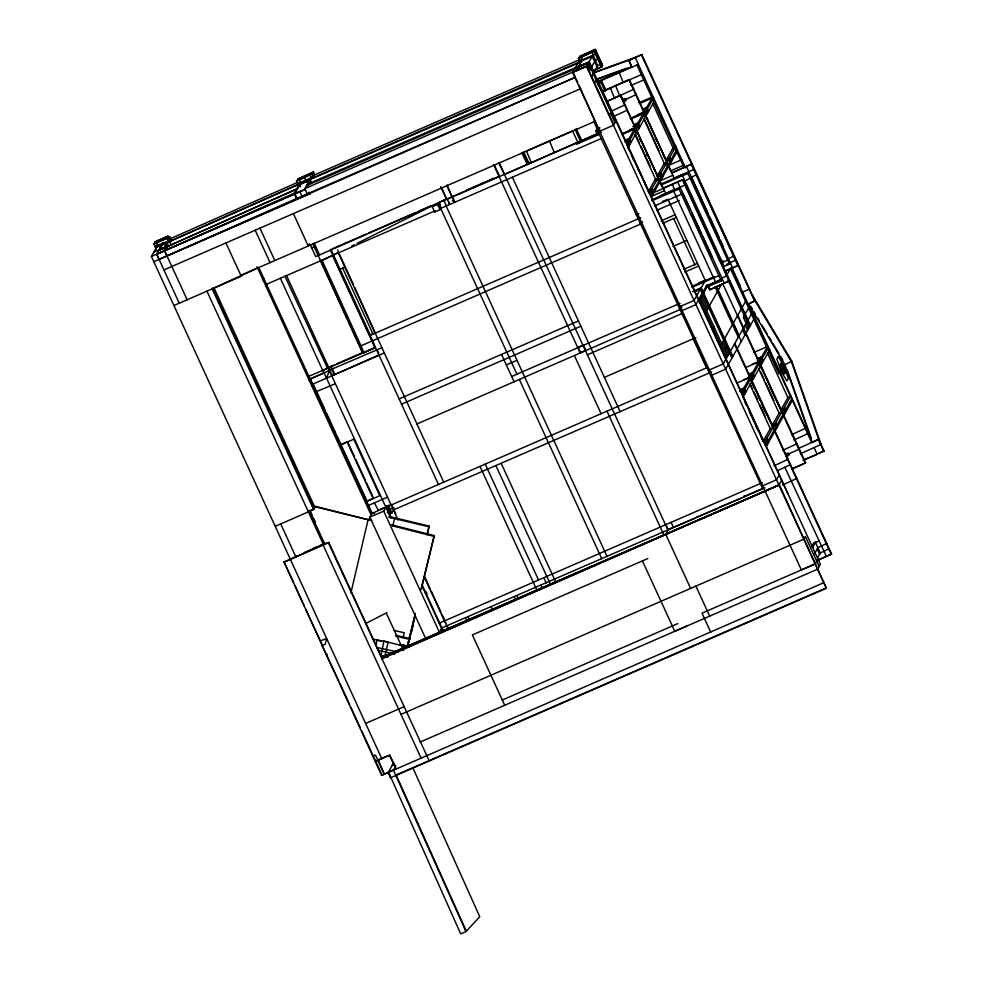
<?xml version="1.0" encoding="UTF-8"?>
<svg xmlns="http://www.w3.org/2000/svg" width="983" height="983" viewBox="0 0 983 983"><rect width="100%" height="100%" fill="white"/><g stroke="black" fill="none" stroke-linecap="round" stroke-linejoin="round"><path stroke-width="1.47" d="M384.771 656.239L388.138 642.169M371.562 512.708L374.609 512.991M392.819 525.979L394.502 518.582M403.276 637.045L404.234 632.794L393.913 630.324M427.101 534.174L429.19 526.052L389.354 516.53M427.187 534.875L429.19 526.052M409.641 637.684L409.026 640.412L409.813 639.011M409.407 639.736L410.022 637.009L407.122 646.138L401.113 644.946L407.122 646.138L407.527 645.413L415.268 613.306M350.919 592.872L368.109 519.7L368.527 518.975L371.033 519.614M375.948 645.045L377.128 640.179L386.774 641.727M420.982 589.616L434.24 535.6L391.308 524.738M407.601 646.077L414.789 616.341M421.461 588.584L434.24 535.6M407.687 646.74L415.17 615.677M411.459 632.044L413.13 625.09M326.503 378.148L329.661 370.075M307.384 184.46L310.37 180.454L311.365 182.641M161.568 249.129L167.073 246.389L164.53 250.776L156.727 254.241L179.238 303.206M166.705 246.942L158.865 250.346L296.706 188.871M300.601 186.782L299.373 184.165L297.149 189.4M168.634 240.122L164.431 247.532L167.073 242.776L299.41 184.14M159.16 249.829L167.036 246.315L164.579 250.677L294.236 193.233L300.442 182.31M156.039 249.473L153.913 243.698L169.74 236.817L171.546 240.749M156.555 242.555L157.464 245.701M155.13 246.328L170.673 240.024L169.74 236.817M382.399 757.672L381.809 758.716L151.394 256.428L157.759 245.185M163.031 242.887L156.666 254.13L159.111 259.365L575.374 77.301L572.942 72.029L586.79 66.008L613.797 124.743M162.76 243.465L156.727 254.241L299.827 191.525L302.383 197.079M159.553 249.657L162.22 244.951M167.098 237.96L168.032 241.167M164.407 247.483L168.339 240.651M296.497 181.007L312.619 173.61L313.528 176.756L297.714 183.637L296.497 181.007L312.619 173.61M299.434 179.336L300.343 182.494M309.952 179.557L310.223 180.159L299.815 184.693L294.679 193.762L305.099 189.227M304.705 177.038L305.615 180.196M304.976 181.327L305.91 179.668M309.977 174.753L310.886 177.898M294.691 193.774L296.927 198.247M313.356 172.295L314.56 174.925L313.356 172.295L297.53 179.176L313.651 171.779M304.914 188.822L311.93 176.068M310.1 180.381L306.745 186.315L306.463 185.726L588.436 63.096L615.444 121.831M153.815 261.687L307.654 194.781L309.08 192.263L310.087 194.437M263.297 280.487L264.12 279.037M265.717 285.746L266.54 284.296L332.93 255.42M309.51 243.833L308.269 246.02L293.376 213.618M363.071 352.811L375.432 347.404L362.752 353.376L320.593 260.79M321.994 260.176L364.152 352.762L364.791 351.631M320.36 261.195L338.619 252.398L333.04 255.224M339.393 270.374L340.032 269.244L345.303 266.946L339.221 253.725M345.303 266.946L344.038 267.499M309.043 376.28L375.322 347.613L330.509 250.161L330.927 249.436L370.247 334.97L369.608 336.088M309.313 380.556L310.247 378.91L329.366 370.591M311.734 385.815L312.668 384.169L384.328 352.995M322.768 370.468L327.499 368.256L284.996 276.272M310.137 379.106L324.083 372.889M328.039 368.17L333.888 365.074M330.055 367.298L330.472 366.561L334.097 374.449M316.587 391.529L335.4 383.739M330.669 367.028L331.087 366.29L334.712 374.179M331.775 375.85L379.352 354.765M334.417 374.707L335.006 373.663M494.093 164.542L499.438 176.154L438.578 202.621L440.998 207.88L439.942 209.735L434.67 212.033L432.25 206.774L432.889 205.644M432.25 206.774L437.521 204.476L438.172 203.346M434.67 212.033L435.432 210.694L338.324 252.926L443.726 482.161M359.913 346.311L640.498 224.136M443.444 201.06L443.849 200.323L446.27 205.582M310.259 244.755L315.715 256.6L447.142 198.898L449.563 204.157M446.098 205.889L607.076 556.501M362.752 353.376L363.391 352.246L336.702 363.857M375.223 333.188L354.752 287.491M452.119 197.128L447.081 184.988M449.391 204.464L448.801 201.699M452.389 200.667L454.662 202.166M275.965 525.266L275.437 526.2L313.663 509.575L314.904 507.388L214.061 288.08M492.409 179.213L492.999 178.169M308.392 511.86L309.215 510.41L324.329 543.267M824.258 582.477L381.625 775.366L284.013 561.895L328.777 542.432L382.473 659.212M498.959 162.969L504.5 174.347M296.227 556.034L295.822 556.771L280.708 523.902M595.489 54.139L579.675 61.007L578.471 58.378L594.58 50.981L601.829 66.758L593.621 70.715M581.395 56.719L582.305 59.865L578.704 66.23M817.954 559.057L815.202 563.935L801.366 569.943L572.647 72.545L579.491 60.455M576.247 70.592L578.409 66.758M527.33 164.419L521.875 153.004M504.291 174.593L597.713 133.418M591.938 52.124L597.689 65.8L591.619 76.527M531.287 162.699L526.446 151.001L572.573 130.936L577.721 142.105L576.48 144.292L597.811 135.015L598.758 133.356M578.471 58.378L594.58 50.981M595.317 49.678L602.567 65.443L595.317 49.678L579.503 56.547L595.612 49.15M572.647 72.545L586.495 66.525L592.86 55.281M589.21 71.267L595.268 60.541L598.205 58.869M283.718 562.423L328.777 542.432M600.625 64.128L597.689 65.8M554.351 152.66L549.509 140.974M594.457 82.683L596.62 78.837M597.05 82.916L597.787 81.614L631.909 66.77L596.189 79.734M597.897 84.931L600.429 80.459M598.463 85.681L601.449 80.409L605.897 90.08M373.479 498.074L366.598 501.453L379.782 495.727L353.794 439.204L340.609 444.943L346.176 442.117M579.122 143.149L580.351 140.962L575.018 129.351M610.32 87.905L614.461 98.079L633.875 89.244M619.118 72.337L623.271 82.523M371.648 512.303L371.242 513.015L374.154 513.716M425.59 638.323L369.878 517.169L372.348 512.807M631.614 67.299L628.887 60.196L641.813 54.581L755.018 300.798L791.475 361.842L818.679 439.254L824.061 450.976L803.123 460.474M615.591 85.607L619.732 95.793M378.283 510.226L374.363 502.866M380.618 509.599L381.22 508.555M597.811 135.015L595.907 130.874L597.148 128.687L599.777 127.544M628.592 60.725L641.813 54.581M369.878 517.169L383.726 511.148L386.196 506.786L391.467 504.5M609.349 115.085L611.819 110.723L820.375 564.316L817.61 569.194L420.036 742.091M620.629 95.154L606.486 101.691L620.629 95.154L663.07 188.625M602.001 91.91L629.427 79.586L671.88 173.069L691.725 164.038L672.175 172.541M612.225 111.62L588.952 62.175L575.116 68.183M388.31 512.573L390.165 509.305L394.122 507.584M616.255 120.381L613.503 125.259L599.655 131.28L578.864 84.894M625.065 104.812L610.934 111.362M627.486 110.071L613.343 116.608M636.296 94.503L623.578 100.426A1.339 1.302 29.5 0 1 624.918 98.595A1.339 1.302 29.5 0 1 625.876 100.684A1.339 1.302 29.5 0 1 623.578 100.426M626.65 142.965L635.153 127.925L621.317 133.946M626.957 144.808L653.67 97.587M628.162 147.438L654.58 100.733M637.955 168.314L638.901 171.546M365.995 623.382L386.86 612.679M647.846 154.343L644.909 156.014M656.644 138.775L653.72 140.446M765.093 491.045L384.783 656.054L381.76 658.843L778.929 485.049L781.682 480.171M658.119 177.874L655.489 179.017L648.227 191.832L650.869 190.69L652.687 194.634M666.929 162.306L664.287 163.448L657.037 176.276L659.679 175.121L661.485 179.066M675.739 146.737L673.097 147.892L665.847 160.708L668.477 159.565L670.295 163.497M649.321 193.442L676.034 146.221M425.528 593.523L426.425 591.95M650.525 196.072L676.943 149.367M426.438 594.31L427.027 593.265M651.422 196.858L659.937 181.818M660.232 181.29L668.747 166.25M669.042 165.722L677.545 150.682M577.795 347.736L582.034 345.488M672.372 184.19L674.498 189.965M585.782 350.169L580.203 352.983L493.798 165.058M677.643 181.892L724.176 283.104M686.453 166.336L732.691 268.064L738.258 265.25L724.901 271.455M674.793 189.449L673.748 191.28L715.452 281.974M683.59 173.88L682.558 175.711L724.262 266.405L729.533 264.12L730.271 262.805M653.376 192.84L682.915 179.606L750.127 325.889M652.245 200.63L679.032 188.982L680.064 187.151M661.055 185.062L687.83 173.413L688.874 171.583M685.335 184.865L651.643 199.905M694.145 169.297L660.453 184.337M682.177 192.938L681.44 194.241L654.666 205.889M439.18 623.197L762.501 482.604M696.554 174.556L684.979 180.97M383.726 511.148L439.426 632.302L441.895 627.94L447.167 625.643L448.432 628.407M373.159 755.78L375.494 755.165L384.255 774.223L378.209 759.896L388.445 755.448M447.167 625.643L764.909 487.851M375.875 760.523L375.273 761.567L389.415 755.411L396.051 768.694L381.625 775.366M377.914 760.412L378.504 759.367M393.63 762.845L388.162 772.527L390.57 777.786L826.384 588.252L779.224 484.533M395.903 765.868L393.458 770.168L465.967 931.552L460.695 933.85L388.457 771.999M390.57 777.786L389.096 773.4M694.367 265.336L694.809 264.55L673.662 218.545M681.846 313.589L587.379 354.838M695.645 290.612L695.055 291.656L700.326 289.358L731.917 358.058M705.622 280.008L694.047 300.454L680.211 306.475M698.938 301.351L706.998 287.097L721.276 280.892L722.026 279.577M713.597 277.919L714.334 276.616L691.479 286.557M709.603 289.838L729.46 280.819L709.603 289.838L708.362 287.134M719.605 274.318L718.868 275.633L692.13 287.257M733.982 255.936L728.415 258.75L727.666 260.065L722.394 262.35L723.144 261.048L720.564 262.166M706.605 310.751L708.571 307.286M709.161 306.229L721.682 284.099M726.179 276.149L730.443 268.629L766.482 346.864M727.039 275.559L721.473 278.373L720.772 279.774L706.482 285.979L706.998 287.097M735.849 259.991L726.314 264.525M693.199 338.766L706.568 367.851L372.053 513.335L310.247 378.91M712.601 329.919L714.162 327.179M743.037 291.951L749.624 289.076M721.719 343.608L723.672 340.143M724.274 339.098L746.281 300.184M724.741 350.181L726.695 346.716M735.505 331.148L736.39 329.575M748.567 308.06L743.332 317.3L748.555 328.654M753.703 301.376L748.124 304.189L755.018 300.798M752.4 312.324L723.218 363.907L709.382 369.915M754.821 317.583L725.638 369.166L711.803 375.174M665.909 524.443L668.194 529.911M741.379 392.487L749.882 377.447L737.434 382.866M763.41 360.97L761.53 356.866L758.987 361.363L752.069 364.374M741.76 394.49L768.473 347.257M750.889 378.455L752.142 376.231M742.964 397.107L769.677 349.887M690.619 588.412L665.737 534.273L668.501 529.395M694.809 518.348L668.231 529.505M752.462 418.512L763.324 440.998L765.966 439.843L767.784 443.788M761.26 402.944L772.134 425.43L774.776 424.287L776.582 428.232M770.07 387.388L780.944 409.862L783.574 408.719L785.392 412.663M780.256 372.889L784.889 364.718L791.819 361.24L752.646 295.65M717.873 508.309L696.455 517.23M763.324 440.998L770.291 428.699L772.921 427.556M772.134 425.43L779.089 413.13L781.731 411.988M780.944 409.862L787.899 397.562L790.541 396.419M764.11 443.124L790.836 395.903M765.327 445.754L792.04 398.52M766.224 446.54L774.739 431.5M775.034 430.972L783.537 415.932M783.844 415.404L792.347 400.364M740.949 498.283L719.531 507.203M743.578 497.128L744.463 495.567M779.273 474.912L776.509 479.79L762.661 485.811M788.071 459.344L773.94 465.881M796.881 443.775L782.751 450.325M805.691 428.207L791.548 434.756M790.492 464.603L777.578 470.611M799.302 449.034L786.597 454.957A1.339 1.302 29.5 0 1 787.924 453.126A1.339 1.302 29.5 0 1 788.894 455.215A1.339 1.302 29.5 0 1 786.597 454.957M808.112 433.466L793.969 440.015M799.339 448.064L818.679 439.254L811.786 442.645L731.18 267.315M788.034 493.97L615.96 120.909M796.844 478.402L782.701 484.951M791.512 469.382L805.642 462.833L737.778 315.224M811.602 546.708L813.801 542.813L815.779 541.952L812.646 547.494M814.489 553.785L817.905 547.74L826.764 543.488M817.573 557.852L820.314 552.999L829.185 548.747M826.334 556.304L784.925 467.416M817.623 560.482L831.606 554.007L734.793 343.448M465.967 931.552L479.753 916.734L412.872 767.87M351.619 246.119L354.335 244.767M357.05 243.403L431.783 206.012M255.715 268.875L212.193 288.879L313.663 509.575M504.721 705.266L472.368 634.932L647.834 558.528M677.791 623.603L502.313 700.007M680.187 628.874L674.78 631.307L642.44 560.961M681.084 628.567L686.576 626.097M169.051 239.287L297.358 182.445M158.865 250.333L296.411 189.4M382.055 658.327L666.339 534.211M697.303 520.683L778.929 485.049L384.783 656.054L380.937 655.882L383.874 641.088L409.075 647.465M153.618 244.214L169.445 237.345M314.56 174.925L580.056 59.471M311.181 177.382L313.823 176.227M581.248 61.745L299.545 184.091L299.815 184.693M156.53 247.36L169.74 241.683L171.521 245.566M306.413 182.174L310.37 180.454M153.864 252.066L167.049 246.34M586.79 66.008L304.816 188.625L307.654 194.781M151.394 256.428L305.234 189.522M296.829 198.419L575.362 77.288M593.929 70.198L597.873 68.478M599.2 67.901L601.829 66.758M163.928 269.907L580.609 88.691M597.492 82.13L637.942 64.546M599.397 82.289L600.711 81.724L605.147 91.382M602.296 91.382L629.427 79.586M624.586 81.945L642.378 74.204M644.799 79.463L630.963 85.484L630.447 84.366M240.847 275.338L595.293 121.192M638.925 102.81L652.773 96.789L644.258 111.829L637.34 114.839M173.966 305.504L241.253 276.235L225.943 242.936M639.577 103.522L652.024 98.103L674.67 147.167M311.722 247.925L315.592 246.242M642.649 109.15L646.802 107.344L648.608 111.288M599.483 128.073L596.853 129.215L762.575 488.477L743.873 496.612M643.042 110.293L645.819 109.088L647.625 113.033M595.907 130.874L599.863 129.154M642.747 110.809L645.512 109.617L647.33 113.549M630.115 118.378L643.963 112.357L635.448 127.397L629.919 129.805M466.569 190.124L492.655 178.771M332.242 248.859L365.971 234.2M368.6 233.045L414.74 212.992M418.709 211.259L430.652 206.061M630.767 119.078L643.226 113.672L645.032 117.604M601.387 132.213L446.847 199.414L441.514 187.802M516.935 374.191L440.703 208.396L601.166 138.615M633.838 124.718L637.992 122.912L639.81 126.856M632.855 126.463L637.009 124.657L638.815 128.601M633.937 126.377L636.714 125.173L638.52 129.117M621.956 134.646L634.416 129.228L636.234 133.172M625.028 140.286L629.181 138.48L631 142.424M625.434 141.429L628.198 140.225L630.017 144.157M625.139 141.945L627.904 140.741L629.722 144.685M672.655 148.666L675.296 147.524M672.36 149.195L674.989 148.052L676.808 151.996M663.844 164.235L666.486 163.092M663.55 164.763L666.191 163.62L667.998 167.552M669.251 165.144L681.71 159.738M658.327 174.003L660.957 172.861L662.775 176.805M670.283 171.005L684.131 164.984M655.047 179.803L657.676 178.66M654.739 180.331L657.381 179.176L659.2 183.121M660.441 180.712L672.9 175.293M682.313 174.446L674.289 178.316L629.132 80.115M648.534 191.316L651.164 190.174L652.982 194.118M663.365 188.109L682.915 179.606M651.643 196.281L664.09 190.862M660.244 195.777L665.786 193.368L620.334 95.67M667.064 192.803L673.502 190.002M662.37 201.552L666.523 199.746M636.173 214.749L638.815 213.594M370.247 334.97L375.518 332.672M656.484 210.423L679.327 200.483M640.719 217.734L369.952 335.486L438.455 484.459M639.982 223.018L642.624 221.875M661.24 220.782L675.088 214.761M662.456 223.411L676.292 217.39M328.396 370.628L381.92 347.736M673.023 246.414L686.871 240.393M683.603 269.416L697.451 263.395M684.819 272.045L698.655 266.024M399.123 398.926L578.446 320.95M401.543 404.185L580.867 326.209M506.343 364.926L516.886 360.331M726.498 270.362L731.684 268.101M698.704 283.018L704.233 280.61M692.917 291.398L701.211 287.786L732.802 356.497M693.199 291.668L700.916 288.314L732.507 357.013M706.052 286.065L720.723 279.688M711.631 284.099L715.526 282.404M511.664 376.489L680.039 303.268M679.302 308.551L681.944 307.409M416.964 423.98L679.818 309.67M682.116 310.616L695.952 304.595L707.182 284.579M604.398 377.386L695.829 337.611M314.081 508.85L308.809 511.135L323.911 544.004L304.3 552.532M368.428 505.446L387.548 497.128M380.925 509.083L383.554 507.941M753.728 352.492L767.576 346.471L761.604 357.026L757.451 358.832M387.339 512.598L388.604 512.045M711.631 371.967L393.888 509.759L389.821 514.674L386.491 506.27M322.682 543.402L324.771 542.493L323.21 545.246L421.117 758.188M312.827 548.661L317.03 546.843M319.831 545.626L324.034 543.796L308.92 510.939M757.377 358.672L761.53 356.866M757.77 359.815L760.547 358.611L762.427 362.715M757.475 360.343L760.252 359.139L762.132 363.231M746.232 367.298L758.692 361.879L750.176 376.931L743.259 379.942M748.567 374.24L752.72 372.434L754.612 376.538M748.972 375.383L751.737 374.179L753.617 378.271M748.677 375.911L751.442 374.707L753.322 378.799M739.769 389.809L743.922 388.002L745.802 392.094M740.162 390.951L742.927 389.747L744.807 393.839M739.867 391.467L742.632 390.263L744.512 394.367M780.649 410.39L783.279 409.235L785.098 413.179M771.839 425.958L774.481 424.803L776.287 428.748M800.322 453.814L821.038 444.402L791.819 361.24M804.831 459.344L817.18 454.367L814.157 447.793M818.79 453.274L824.061 450.976M791.807 468.854L805.642 462.833M665.737 534.273L778.929 485.049M365.59 723.451L403.829 706.826M400.966 714.371L803.811 539.188L805.347 536.485L819.146 566.491M818.778 541.043L815.485 542.481L820.314 552.999M817.93 559.954L831.606 554.007M815.202 563.935L702.009 613.159L710.77 632.229M392.156 765.462L394.785 764.307M422.444 763.533L396.149 774.96L466.323 931.171M423.833 762.931L429.104 760.633L328.482 542.96M430.505 760.019L825.278 588.338M164.603 250.751L166.987 255.936L296.694 198.468L294.236 193.233M439.426 632.302L458.103 625.36M593.646 72.521L635.215 57.444L685.52 168.007M593.167 73.16L628.887 60.196L631.307 65.456M596.669 79.095L626.773 68.183M377.103 647.539L398.226 652.085M381.625 641.076L373.27 639.208M399.848 644.565L407.122 646.138L401.224 644.725M388.69 517.193L428.772 526.777M378.369 650.291L394.822 654.236M380.642 655.243L387.621 656.914M395.903 635.264L409.198 638.471M395.436 635.976L408.793 639.196M313.503 506.392L371.869 520.658M392.377 525.844L433.822 536.325M314.277 506.048L368.109 519.7M384.783 656.054L387.634 656.779M750.754 306.389L752.327 309.018M753.887 311.636L755.46 314.265M757.807 318.197L759.38 320.814M761.727 324.759L767.207 333.937M768.78 336.555L771.127 340.499M772.699 343.116L778.966 353.61M780.527 356.239L782.873 360.171M641.506 55.109L754.723 301.326M818.384 439.782L823.766 451.504M691.43 164.554L737.963 265.779M691.921 178.23L708.411 214.085M709.677 216.85L719.187 237.542M720.465 240.294L722.996 245.811M731.893 267.708L740.555 286.557M687.83 173.413L729.533 264.12M636.873 64.976L651.692 97.206M677.066 152.39L683.984 167.429M768.313 350.845L778.892 373.847M652.589 103.276L673.097 147.892M767.391 352.958L787.899 397.562M725.171 270.448L750.422 325.361M682.62 180.122L729.153 281.335M728.071 280.253L749.525 326.934M669.767 157.292L671.573 161.237M784.569 406.974L786.375 410.919M670.59 162.981L668.784 159.037L666.142 160.18L645.61 115.527M745.151 325.14L747.572 330.399M683.087 193.725L690.619 210.129M691.897 212.893L701.444 233.659M702.722 236.424L712.257 257.19M760.412 365.209L769.75 385.508M722.996 284.259L805.347 463.362M679.032 188.982L721.276 280.892M662.739 153.938L664.606 158.005M760.117 365.737L761.985 369.792M742.558 329.723L744.979 334.97M644.676 119.631L654.014 139.93M654.629 141.282L658.991 150.755M760.719 372.016L764.455 380.138M765.708 382.842L773.793 400.437M643.767 118.796L664.287 163.448M758.581 368.527L779.089 413.13M716.582 286.495L739.191 335.67M716.288 287.011L741.317 341.445M715.133 286.852L738.307 337.243M775.759 422.543L777.578 426.487M661.78 178.55L659.974 174.605L657.332 175.748L636.185 129.744M708.657 286.618L709.898 289.321M751.602 380.777L760.94 401.076M667.899 199.144L705.327 280.536M734.498 343.976L831.311 554.523M639.614 138.382L640.867 141.097M751.307 381.306L755.042 389.415M757.537 394.834L760.019 400.241M763.127 407.011L765.622 412.418M635.878 135.199L639.601 143.321M640.855 146.025L645.204 155.498M645.831 156.85L650.181 166.324M750.668 384.881L752.536 388.936M753.789 391.639L757.512 399.762M760.006 405.168L764.983 415.993M634.957 134.364L655.489 179.017M749.771 384.083L770.291 428.699M594.285 51.509L601.535 67.274M597.05 66.93L592.208 56.412L299.704 183.624L167.393 242.297M652.147 188.429L653.965 192.373M701.26 295.219L707.588 309.006M722.702 341.863L728.526 354.531M766.949 438.099L768.767 442.043M817.156 549.042L819.576 554.301M700.265 296.964L727.543 356.276M767.477 444.316L765.671 440.372L763.029 441.514L761.161 437.46M627.24 141.921L629.046 145.865M650.205 191.869L652.012 195.814M699.306 298.672L726.572 357.972M741.968 391.443L743.848 395.547M765.007 441.551L766.814 445.496M594.088 72.164L589.259 61.646L307.286 184.263L307.704 185.173M627.375 145.312L647.908 189.965M742.804 396.346L752.13 416.645M596.509 79.045L611.401 111.448M627.707 147.192L628.948 149.895M631.43 155.302L633.924 160.721M744.364 400.929L746.232 404.984M749.341 411.754L751.835 417.161M755.571 425.283L758.053 430.689M596.3 79.402L611.205 111.804M610.578 112.898L615.026 122.556M587.723 64.35L590.144 69.609M586.495 66.525L826.384 588.252M575.952 78.566L577.697 82.363M593.695 121.179L597.148 128.687M576.333 128.773L581.666 140.385M523.607 151.714L528.94 163.325M523.189 152.439L528.535 164.05M512.364 177.235L620.187 411.73M671.057 522.366L673.564 527.588M695.89 586.114L709.701 616.132M583.361 344.91L585.168 348.854M499.069 162.773L667.936 530.034M578.09 347.208L580.498 352.467M606.966 411.177L663.93 535.084M574.367 355.527L601.117 413.72M453.028 197.915L454.834 201.859M446.786 185.504L454.539 202.375M440.802 186.721L446.737 199.623M519.343 379.45L601.805 558.786M437.521 204.476L439.942 209.735M501.502 354.408L514.072 381.748M501.244 463.46L555.8 582.108M495.973 465.758L550.517 584.406M543.808 577.709L546.216 582.968M485.246 464.111L538.537 579.995M540.945 585.254L542.223 588.018M479.974 466.397L536.939 590.304M516.984 595.673L518.25 598.438M514.342 596.828L515.608 599.581M312.324 174.126L313.528 176.756M309.829 179.778L311.242 182.85M345.93 268.322L353.487 284.751M342.662 268.089L372.889 333.815M377.546 350.82L378.75 353.45M332.709 255.826L375.088 348.007M296.792 180.479L298.009 183.108M491.279 606.855L492.544 609.62M294.556 193.823L297.112 199.377M314.13 243.071L319.573 254.916M312.729 243.686L362.973 352.971M468.203 616.894L469.469 619.646M465.573 618.037L466.839 620.801M286.532 275.596L328.912 367.789M328.445 367.445L332.07 375.334M392.07 505.815L395.793 513.9M424.398 576.136L430.124 588.584M431.402 591.348L440.937 612.09M442.203 614.854L445.963 623.013M328.15 367.961L398.041 519.958M424.103 576.652L448.137 628.923M388.346 505.36L392.033 513.347M259.93 228.154L274.835 260.556M386.786 505.741L390.448 513.704M386.196 506.786L391.062 517.39M422.137 584.959L443.579 631.602M322.879 370.259L390.792 517.967M421.756 585.315L443.284 632.118M280.376 278.275L323.972 373.098M440.667 630.115L441.785 632.56M255.187 230.219L270.092 262.621M347.49 441.551L354.47 456.714M355.735 459.466L365.246 480.146M366.512 482.899L372.852 496.685M347.196 442.067L373.184 498.59M313.565 384.955L324.906 409.616M326.184 412.405L335.781 433.282M337.058 436.059L366.892 500.937M258.775 267.425L371.943 513.531M256.956 266.688L371.119 514.981M386.454 613.404L403.522 650.537M212.647 288.068L314.118 508.776M310.259 511.049L312.152 515.153M313.405 517.894L315.297 522.01M206.922 291.165L323.505 544.729M167.073 242.776L168.892 246.721M164.579 250.702L187.139 299.766M389.71 754.895L395.424 767.318M284.013 561.895L293.573 582.698M294.839 585.463L304.398 606.253M305.676 609.03L319.696 639.528M321.81 644.111L320.335 640.904L326.577 638.594L325.201 644.32L322.006 645.708L338.693 680.838M339.971 683.615L349.543 704.43M350.82 707.207L360.392 728.022M361.67 730.799L381.92 774.837M787.248 369.841L811.43 438.664M439.757 202.449L440.703 208.396M337.845 249.952L338.324 252.926M327.069 654.875A6.058 5.935 29.5 0 1 326.602 653.67M785.921 456.407A1.339 1.302 29.5 0 1 786.99 458.729M620.814 96.555A1.339 1.302 29.5 0 1 621.772 98.644M154.958 241.867L168.142 236.129L154.958 241.867M683.885 180.393L725.294 271.615L683.885 180.393M778.241 356.596L776.816 359.114L781.141 371.316L786.891 381.011L788.317 378.504L783.992 366.29L778.241 356.596M780.699 363.513L780.084 364.607L781.952 369.891L784.446 374.093L785.061 372.999L783.193 367.716L780.699 363.513M784.889 364.718L748.432 303.673L812.081 442.117L784.889 364.718"/></g></svg>
